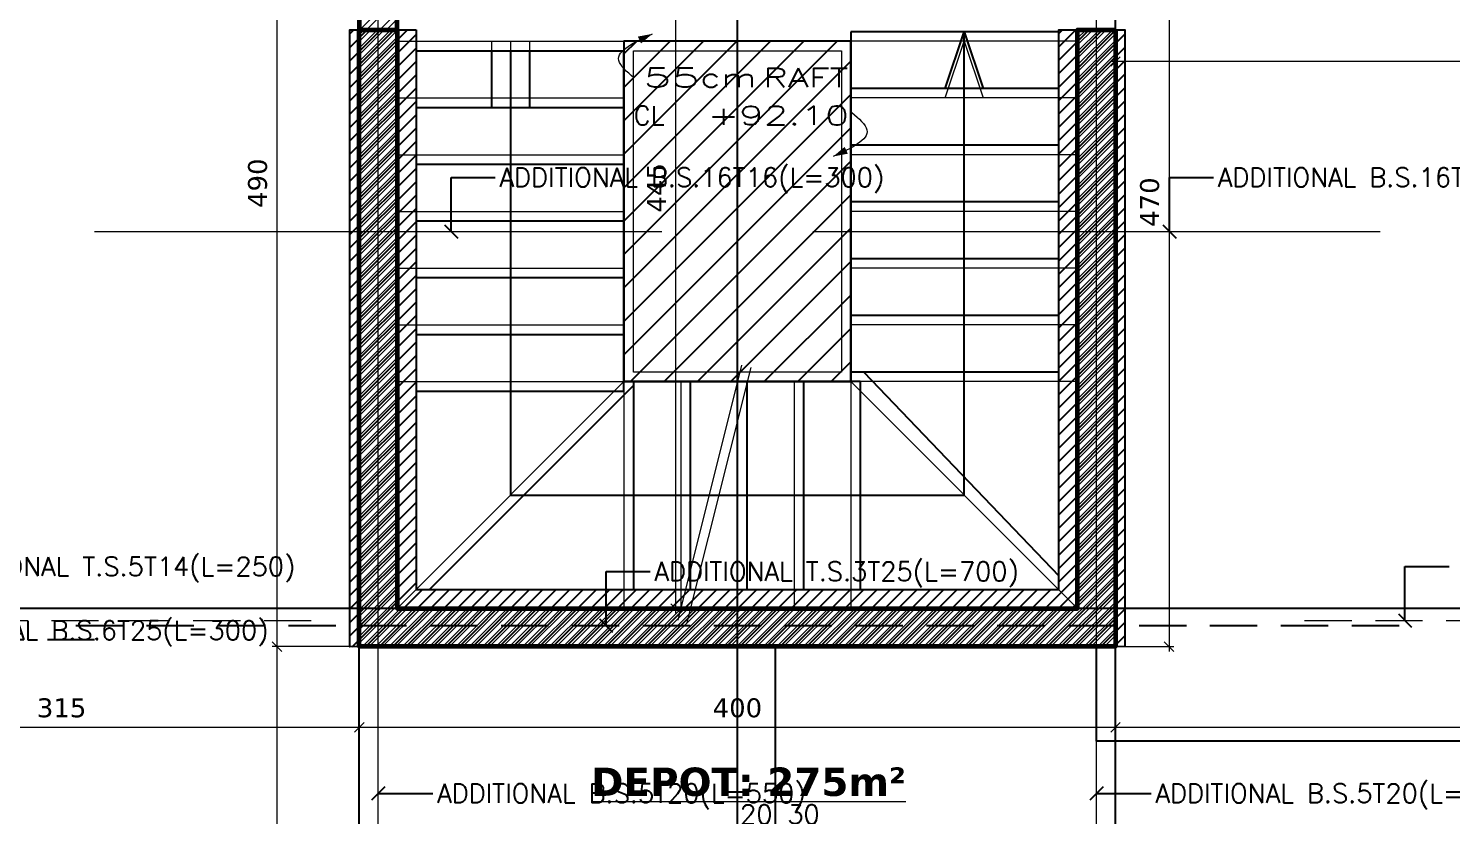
# Model space of a CAD drawing. Header units: inches. Extents: x -48 to 777, y -156 to 510.
# Drawn here: x 594.43 to 601.95, y 142.76 to 146.93 of the extents above; entities that cross this region are included whole.
import ezdxf
from ezdxf.enums import TextEntityAlignment as Align

# ---------------------------------------------------------------- set-up
doc = ezdxf.new("R2010")
doc.units = ezdxf.units.IN
doc.header["$MEASUREMENT"] = 0
doc.set_wipeout_variables(frame=1)
doc.linetypes.add('ACAD_ISO10W100', pattern=[18, 12, -3, 0, -3])
doc.linetypes.add('HIDDEN', pattern=[0.375, 0.25, -0.125])
doc.layers.get('Defpoints').update_dxf_attribs({"lineweight": 5})
for name, color, linetype, lineweight in [('A-AXIS ST', 251, 'ACAD_ISO10W100', 5), ('A-DIM', 9, 'Continuous', 5), ('A-LEVELS', 139, 'Continuous', 20), ('A-LIMIT LOT', 235, 'ACAD_ISO10W100', 20), ('A-PILLARS', 1, 'Continuous', 60), ('A-SIGNS1', 20, 'Continuous', 15), ('A-STAIRS', 135, 'Continuous', 20), ('A-TEXT', 50, 'Continuous', 15), ('A-WALLS', 7, 'Continuous', 60), ('D-METAL', 156, 'Continuous', 20), ('H-PILLARS', 61, 'Continuous', 5), ('H-WALLS', 51, 'Continuous', 5), ('str-raft-bottom', 1, 'Continuous', 5), ('str-raft-top', 1, 'Continuous', 5), ('str-shaft', 1, 'Continuous', 5)]:
    doc.layers.add(name, color=color, linetype=linetype, lineweight=lineweight)
doc.layers.add('HH-DARK GREY', color=7, linetype='Continuous', lineweight=5, true_color=0x404040)
for name, color, linetype in [('Str-Axes', 8, 'Continuous'), ('str-ground', 5, 'Continuous'), ('str-raft', 5, 'Continuous'), ('str-slab-top', 1, 'Continuous'), ('str-stairs', 2, 'Continuous'), ('str-sunken-slabs', 5, 'Continuous'), ('str-walls', 5, 'Continuous')]:
    doc.layers.add(name, color=color, linetype=linetype)
doc.styles.add('ROMAN', font='ROMANS.SHX')
doc.styles.add('ROMAND', font='verdana.ttf')
doc.styles.add('ROMANS', font='romans__.ttf', dxfattribs={"height": 0.14})
doc.dimstyles.new('M-1.50', dxfattribs={"dimtxt": 0.1, "dimasz": 0.05, "dimexe": 0.025, "dimexo": 0.025, "dimgap": 0.05, "dimtad": 1, "dimlfac": 100, "dimrnd": 0.5, "dimzin": 9, "dimdsep": 46, "dimtxsty": 'ROMAND', "dimblk": 'OBLIQUE', "dimcen": 1, "dimdle": 0.025, "dimclrd": 256, "dimclre": 256, "dimclrt": 2, "dimadec": 0, "dimazin": 0, "dimtfac": 0.666667, "dimtmove": 2, "dimatfit": 3, "dimfxl": 0.04, "dimtolj": 1, "dimtzin": 5, "dimlwd": -1, "dimlwe": -1, "dimarcsym": 0})
doc.dimstyles.new('structure', dxfattribs={"dimtxt": 0.1, "dimasz": 0.07, "dimexe": 0.18, "dimexo": 1, "dimgap": 0.05, "dimtad": 1, "dimdec": 1, "dimlfac": 100, "dimrnd": 0.5, "dimdsep": 46, "dimtxsty": 'ROMAN', "dimblk1": 'OBLIQUE', "dimblk2": 'OBLIQUE', "dimsah": 1, "dimcen": 0.009, "dimse1": 1, "dimse2": 1, "dimclrd": 4, "dimclre": 9, "dimclrt": 1, "dimadec": 0, "dimazin": 0, "dimtfac": 0.066667, "dimtdec": 1, "dimtix": 1, "dimtmove": 2, "dimatfit": 3, "dimldrblk": 'OBLIQUE', "dimfxl": 0.18, "dimtolj": 1, "dimarcsym": 0})
pattern_1 = [(45, (4e-09, -99), (-0.035355339, 0.035355339), [])]

# ---------------------------------------------------------------- blocks, each defined once
blk = doc.blocks.new('LOT 688  TOPOGRAPHIC PLAN')
at = {"layer": 'A-LEVELS', "linetype": 'Continuous'}
blk.add_lwpolyline([(-315984.62729, -27914.34684), (-315984.12665, -27914.07836), (-315983.55729, -27913.90415), (-315982.31565, -27913.69397), (-315981.69501, -27913.58572), (-315981.10632, -27913.43141), (-315980.53616, -27913.25862), (-315979.95068, -27913.12539), (-315979.35793, -27913.00458), (-315978.78258, -27912.83532), (-315978.24928, -27912.55684), (-315977.76717, -27912.15327), (-315977.30894, -27911.71444)], dxfattribs=at)
at = {"linetype": 'Continuous'}
blk.add_wipeout([(-315996.80172, -27893.57917), (-315969.32038, -27896.23659), (-315969.32038, -27930.53073), (-315964.08799, -27936.87852), (-315964.6636, -27941.43051), (-315970.22923, -27937.16678), (-315985.1164, -27950.2257)], dxfattribs=at).dxf.layer = 'A-LIMIT LOT'
blk = doc.blocks.new('_Oblique')
at = {"color": 0, "linetype": 'ByBlock', "lineweight": -2}
blk.add_line((-0.5, -0.5), (0.5, 0.5), dxfattribs=at)
blk = doc.blocks.new('*D1134')
at = {"layer": 'A-DIM', "transparency": 16777216}
for p, q in [((600.4601, 148.3835), (600.4601, 143.6319)), ((600.9917, 148.3585), (600.4351, 148.3585)), ((600.2018, 143.6569), (600.4851, 143.6569))]:
    blk.add_line(p, q, dxfattribs=at)
at = {"layer": 'Defpoints', "color": 0, "transparency": 16777216}
for p in [(601.0167, 148.3585), (600.1768, 143.6569), (600.4601, 143.6569)]:
    blk.add_point(p, dxfattribs=at)
at = {"layer": 'A-DIM', "transparency": 16777216, "xscale": 0.05, "yscale": 0.05, "zscale": 0.05}
for p, rotation in [((600.4601, 148.3585), 90), ((600.4601, 143.6569), 270)]:
    blk.add_blockref('_Oblique', p, dxfattribs=dict(at, rotation=rotation))
at = {"layer": 'A-DIM', "color": 2, "transparency": 16777216, "insert": (600.358, 146.0077), "char_height": 0.1, "attachment_point": 5, "rotation": 90, "style": 'ROMAND'}
blk.add_mtext('\\A1;470', dxfattribs=at)
blk = doc.blocks.new('*D1135')
at = {"layer": 'A-DIM', "transparency": 16777216}
for p, q in [((597.2018, 148.3084), (597.8754, 148.3084)), ((597.8504, 143.8334), (597.8504, 148.3334)), ((597.6018, 143.8584), (597.8754, 143.8584))]:
    blk.add_line(p, q, dxfattribs=at)
at = {"layer": 'Defpoints', "color": 0, "transparency": 16777216}
for p in [(597.1768, 148.3084), (597.8504, 148.3084), (597.5768, 143.8584)]:
    blk.add_point(p, dxfattribs=at)
at = {"layer": 'A-DIM', "transparency": 16777216, "xscale": 0.05, "yscale": 0.05, "zscale": 0.05}
for p, rotation in [((597.8504, 148.3084), 90), ((597.8504, 143.8584), 270)]:
    blk.add_blockref('_Oblique', p, dxfattribs=dict(at, rotation=rotation))
at = {"layer": 'A-DIM', "color": 2, "transparency": 16777216, "insert": (597.7494, 146.0834), "char_height": 0.1, "attachment_point": 5, "rotation": 90, "style": 'ROMAND'}
blk.add_mtext('\\A1;445', dxfattribs=at)
blk = doc.blocks.new('*D1137')
at = {"layer": 'A-DIM', "transparency": 16777216}
for p, q in [((596.1518, 148.5584), (595.7162, 148.5584)), ((595.7412, 148.5834), (595.7412, 143.6319)), ((596.1518, 143.6569), (595.7162, 143.6569))]:
    blk.add_line(p, q, dxfattribs=at)
at = {"layer": 'Defpoints', "color": 0, "transparency": 16777216}
for p in [(596.1768, 148.5584), (595.7412, 143.6569), (596.1768, 143.6569)]:
    blk.add_point(p, dxfattribs=at)
at = {"layer": 'A-DIM', "transparency": 16777216, "xscale": 0.05, "yscale": 0.05, "zscale": 0.05}
for p, rotation in [((595.7412, 148.5584), 90), ((595.7412, 143.6569), 270)]:
    blk.add_blockref('_Oblique', p, dxfattribs=dict(at, rotation=rotation))
at = {"layer": 'A-DIM', "color": 2, "transparency": 16777216, "insert": (595.6392, 146.1077), "char_height": 0.1, "attachment_point": 5, "rotation": 90, "style": 'ROMAND'}
blk.add_mtext('\\A1;490', dxfattribs=at)
blk = doc.blocks.new('*D1138')
at = {"layer": 'A-DIM', "transparency": 16777216}
for p, q in [((596.1518, 143.6569), (595.7162, 143.6569)), ((595.7412, 143.6819), (595.7412, 129.8319)), ((595.9129, 129.8569), (595.7162, 129.8569))]:
    blk.add_line(p, q, dxfattribs=at)
at = {"layer": 'Defpoints', "color": 0, "transparency": 16777216}
for p in [(596.1768, 143.6569), (595.7412, 129.8569), (595.9379, 129.8569)]:
    blk.add_point(p, dxfattribs=at)
at = {"layer": 'A-DIM', "transparency": 16777216, "xscale": 0.05, "yscale": 0.05, "zscale": 0.05}
for p, rotation in [((595.7412, 143.6569), 90), ((595.7412, 129.8569), 270)]:
    blk.add_blockref('_Oblique', p, dxfattribs=dict(at, rotation=rotation))
at = {"layer": 'A-DIM', "color": 2, "transparency": 16777216, "insert": (595.6389, 136.7569), "char_height": 0.1, "attachment_point": 5, "rotation": 90, "style": 'ROMAND'}
blk.add_mtext('\\A1;1380', dxfattribs=at)
blk = doc.blocks.new('*D1150')
at = {"layer": 'A-DIM', "transparency": 16777216}
for p, q in [((605.1768, 147.3334), (605.1768, 146.7267)), ((600.1768, 146.8934), (600.1768, 146.7267)), ((605.2018, 146.7517), (600.1518, 146.7517))]:
    blk.add_line(p, q, dxfattribs=at)
at = {"layer": 'Defpoints', "color": 0, "transparency": 16777216}
for p in [(605.1768, 147.3584), (600.1768, 146.9184), (600.1768, 146.7517)]:
    blk.add_point(p, dxfattribs=at)
at = {"layer": 'A-DIM', "transparency": 16777216, "xscale": 0.05, "yscale": 0.05, "zscale": 0.05, "rotation": 180}
blk.add_blockref('_Oblique', (600.1768, 146.7517), dxfattribs=at)
at = {"layer": 'A-DIM', "transparency": 16777216, "xscale": 0.05, "yscale": 0.05, "zscale": 0.05}
blk.add_blockref('_Oblique', (605.1768, 146.7517), dxfattribs=at)
at = {"layer": 'A-DIM', "color": 2, "transparency": 16777216, "insert": (602.6768, 146.8537), "char_height": 0.1, "attachment_point": 5, "style": 'ROMAND'}
blk.add_mtext('\\A1;500', dxfattribs=at)
blk = doc.blocks.new('*D1145')
at = {"layer": 'A-DIM', "transparency": 16777216}
for p, q in [((596.1768, 143.6319), (596.1768, 143.2055)), ((593.0268, 143.5407), (593.0268, 143.2055)), ((593.0018, 143.2305), (596.2018, 143.2305))]:
    blk.add_line(p, q, dxfattribs=at)
at = {"layer": 'Defpoints', "color": 0, "transparency": 16777216}
for p in [(596.1768, 143.6569), (593.0268, 143.5657), (596.1768, 143.2305)]:
    blk.add_point(p, dxfattribs=at)
at = {"layer": 'A-DIM', "transparency": 16777216, "xscale": 0.05, "yscale": 0.05, "zscale": 0.05, "rotation": 180}
blk.add_blockref('_Oblique', (593.0268, 143.2305), dxfattribs=at)
at = {"layer": 'A-DIM', "transparency": 16777216, "xscale": 0.05, "yscale": 0.05, "zscale": 0.05}
blk.add_blockref('_Oblique', (596.1768, 143.2305), dxfattribs=at)
at = {"layer": 'A-DIM', "color": 2, "transparency": 16777216, "insert": (594.6018, 143.3326), "char_height": 0.1, "attachment_point": 5, "style": 'ROMAND'}
blk.add_mtext('\\A1;315', dxfattribs=at)
blk = doc.blocks.new('*D1146')
at = {"layer": 'A-DIM', "transparency": 16777216}
for p, q in [((596.1768, 143.6319), (596.1768, 143.2055)), ((600.1768, 143.6319), (600.1768, 143.2055)), ((596.1518, 143.2305), (600.2018, 143.2305))]:
    blk.add_line(p, q, dxfattribs=at)
at = {"layer": 'Defpoints', "color": 0, "transparency": 16777216}
for p in [(596.1768, 143.6569), (600.1768, 143.6569), (600.1768, 143.2305)]:
    blk.add_point(p, dxfattribs=at)
at = {"layer": 'A-DIM', "transparency": 16777216, "xscale": 0.05, "yscale": 0.05, "zscale": 0.05, "rotation": 180}
blk.add_blockref('_Oblique', (596.1768, 143.2305), dxfattribs=at)
at = {"layer": 'A-DIM', "transparency": 16777216, "xscale": 0.05, "yscale": 0.05, "zscale": 0.05}
blk.add_blockref('_Oblique', (600.1768, 143.2305), dxfattribs=at)
at = {"layer": 'A-DIM', "color": 2, "transparency": 16777216, "insert": (598.1768, 143.3326), "char_height": 0.1, "attachment_point": 5, "style": 'ROMAND'}
blk.add_mtext('\\A1;400', dxfattribs=at)
blk = doc.blocks.new('*D1147')
at = {"layer": 'A-DIM', "transparency": 16777216}
for p, q in [((600.1768, 143.6319), (600.1768, 143.2055)), ((605.3268, 143.2819), (605.3268, 143.2055)), ((600.1518, 143.2305), (605.3518, 143.2305))]:
    blk.add_line(p, q, dxfattribs=at)
at = {"layer": 'Defpoints', "color": 0, "transparency": 16777216}
for p in [(600.1768, 143.6569), (605.3268, 143.3069), (605.3268, 143.2305)]:
    blk.add_point(p, dxfattribs=at)
at = {"layer": 'A-DIM', "transparency": 16777216, "xscale": 0.05, "yscale": 0.05, "zscale": 0.05, "rotation": 180}
blk.add_blockref('_Oblique', (600.1768, 143.2305), dxfattribs=at)
at = {"layer": 'A-DIM', "transparency": 16777216, "xscale": 0.05, "yscale": 0.05, "zscale": 0.05}
blk.add_blockref('_Oblique', (605.3268, 143.2305), dxfattribs=at)
at = {"layer": 'A-DIM', "color": 2, "transparency": 16777216, "insert": (602.7518, 143.3317), "char_height": 0.1, "attachment_point": 5, "style": 'ROMAND'}
blk.add_mtext('\\A1;515', dxfattribs=at)
blk = doc.blocks.new('AXIS')
at = {"layer": 'A-AXIS ST', "ltscale": 0.1}
for p, q in [((640.66853, 296.91777), (640.66853, 336.01919)), ((642.66853, 296.91777), (642.66853, 336.01919)), ((644.66853, 296.91777), (644.66853, 336.01919)), ((657.61853, 319.06933), (627.81853, 319.06933))]:
    blk.add_line(p, q, dxfattribs=at)
blk = doc.blocks.new('DALLE-P')
at = {"color": 5}
for points in [[(-4.659, 3.291, 0, 0.4, 0), (-5.346, 2.966, 0.4, 0.4, 0)], [(4.908, -3.191, 0, 0.4, 0), (5.596, -2.866, 0.4, 0.4, 0)]]:
    blk.add_lwpolyline(points, format="xyseb", dxfattribs=at)
for points in [[(-5.647, 0.973), (-6.437, 1.884), (-4.659, 3.291)], [(5.896, -0.873), (6.687, -1.785), (4.908, -3.191)]]:
    blk.add_spline(points, degree=3, dxfattribs=at)
at = {"color": 1, "style": 'ROMANS', "width": 1.302339}
blk.add_text('cm', height=1, dxfattribs=at).set_placement((-2.147, 0.473), (0.853, 0.473), align=Align.FIT)
at = {"color": 1, "style": 'ROMANS'}
blk.add_text('CL', height=1, dxfattribs=at).set_placement((-5.647, -1.527))
for tag, width, p, p2 in [('SLABTHICKNESS', 1.557299, (-5.147, 0.473), (-2.147, 0.473)), ('SLABTYPE', 1.86013, (1.204, 0.473), (5.704, 0.473)), ('CONCRETELEVEL', 1.620528, (-1.746, -1.527), (5.754, -1.527))]:
    blk.add_attdef(tag, text='', height=1, dxfattribs=dict(at, width=width)).set_placement(p, p2, align=Align.FIT)
blk = doc.blocks.new('*D1941')
at = {"layer": 'Defpoints', "color": 0, "transparency": 16777216}
for p in [(598.6768, 142.6703), (598.3768, 142.5569), (598.6768, 142.5569)]:
    blk.add_point(p, dxfattribs=at)
at = {"layer": 'str-shaft', "color": 4, "lineweight": -2, "transparency": 16777216}
blk.add_line((598.3768, 142.6703), (598.6768, 142.6703), dxfattribs=at)
at = {"layer": 'str-shaft', "color": 4, "lineweight": -2, "transparency": 16777216, "xscale": 0.07, "yscale": 0.07, "zscale": 0.07, "rotation": 180}
blk.add_blockref('_Oblique', (598.3768, 142.6703), dxfattribs=at)
at = {"layer": 'str-shaft', "color": 4, "lineweight": -2, "transparency": 16777216, "xscale": 0.07, "yscale": 0.07, "zscale": 0.07}
blk.add_blockref('_Oblique', (598.6768, 142.6703), dxfattribs=at)
at = {"layer": 'str-shaft', "color": 1, "transparency": 16777216, "insert": (598.5268, 142.7703), "char_height": 0.1, "attachment_point": 5, "style": 'ROMAN'}
blk.add_mtext('\\A1;30', dxfattribs=at)
blk = doc.blocks.new('*D1955')
at = {"layer": 'Defpoints', "color": 0, "transparency": 16777216}
for p in [(598.1768, 142.6703), (598.1768, 142.6703), (598.3768, 142.6703)]:
    blk.add_point(p, dxfattribs=at)
at = {"layer": 'str-shaft', "color": 4, "lineweight": -2, "transparency": 16777216}
for p, q in [((598.1768, 142.6703), (598.1068, 142.6703)), ((598.3768, 142.6703), (598.1768, 142.6703)), ((598.3768, 142.6703), (598.4468, 142.6703))]:
    blk.add_line(p, q, dxfattribs=at)
at = {"layer": 'str-shaft', "color": 4, "lineweight": -2, "transparency": 16777216, "xscale": 0.07, "yscale": 0.07, "zscale": 0.07}
blk.add_blockref('_Oblique', (598.1768, 142.6703), dxfattribs=at)
at = {"layer": 'str-shaft', "color": 4, "lineweight": -2, "transparency": 16777216, "xscale": 0.07, "yscale": 0.07, "zscale": 0.07, "rotation": 180}
blk.add_blockref('_Oblique', (598.3768, 142.6703), dxfattribs=at)
at = {"layer": 'str-shaft', "color": 1, "transparency": 16777216, "insert": (598.2768, 142.7703), "char_height": 0.1, "attachment_point": 5, "style": 'ROMAN'}
blk.add_mtext('\\A1;20', dxfattribs=at)

msp = doc.modelspace()

# ---------------------------------------------------------------- block references
at = {"layer": 'A-TEXT'}
msp.add_blockref('LOT 688  TOPOGRAPHIC PLAN', (316579.44716, 28057.10823), dxfattribs=at)

# ---------------------------------------------------------------- next in the draw order: hatches: boundary and pattern name
at = {"layer": 'H-PILLARS'}
h = msp.add_hatch(dxfattribs=at)
h.set_pattern_fill('ANSI31', color=256, scale=0.2, angle=90)
h.set_pattern_definition([(135, (-143.491753, -175.210882), (-0.0176776695, -0.0176776695), [])])
edge = h.paths.add_edge_path()
edge.add_line((600.92678, 129.60688), (600.92678, 129.15688))
edge.add_arc((604.37678, 129.15688), 3.45, 180, 270)
edge.add_line((604.37678, 125.70688), (610.77962, 125.70688))
edge.add_line((610.77962, 125.70688), (610.07678, 126.55955))
edge.add_line((610.07678, 126.55955), (610.07678, 160.87647))
edge.add_line((610.07678, 160.87647), (609.87678, 160.89581))
edge.add_line((609.87678, 160.89581), (609.87678, 126.48774))
edge.add_line((609.87678, 126.48774), (610.35557, 125.90688))
edge.add_line((610.35557, 125.90688), (604.37678, 125.90688))
edge.add_arc((604.37678, 129.15688), 3.25, 180, 270, ccw=False)
edge.add_line((601.12678, 129.15688), (601.12678, 129.60688))
edge.add_line((601.12678, 129.60688), (600.92678, 129.60688))
h = msp.add_hatch(dxfattribs=at)
h.set_pattern_fill('ANSI31', color=256, scale=0.2)
h.set_pattern_definition([(45, (54.508247, -175.21929), (-0.0176776695, 0.0176776695), [])])
h.paths.add_polyline_path([(600.17678, 146.91845), (600.17678, 143.65688), (596.17678, 143.65688), (596.17678, 146.91845), (596.37678, 146.91845), (596.37678, 143.85845), (599.97678, 143.85845), (599.97678, 146.91845)])
at = {"layer": 'H-WALLS'}
h = msp.add_hatch(dxfattribs=at)
h.set_pattern_fill('ANSI32', color=256, scale=0.2)
h.set_pattern_definition([(45, (-242.49175, -175.21088), (-0.0530330086, 0.0530330086), []), (45, (-242.4564, -175.21088), (-0.0530330086, 0.0530330086), [])])
h.paths.add_polyline_path([(596.37678, 148.30845), (596.17678, 148.30845), (596.17678, 146.91845), (596.37678, 146.91845)])
at = {"layer": 'HH-DARK GREY'}
h = msp.add_hatch(dxfattribs=at)
h.set_pattern_fill('EARTH', color=256, scale=2)
h.set_pattern_definition([(0, (-242.49175, -174.7109), (0.5, 0.5), [0.5, -0.5]), (0, (-242.49175, -174.5234), (0.5, 0.5), [0.5, -0.5]), (0, (-242.49175, -174.3359), (0.5, 0.5), [0.5, -0.5]), (90, (-242.42925, -174.2734), (-0.5, 0.5), [0.5, -0.5]), (90, (-242.24175, -174.2734), (-0.5, 0.5), [0.5, -0.5]), (90, (-242.05425, -174.2734), (-0.5, 0.5), [0.5, -0.5])])
edge = h.paths.add_edge_path()
edge.add_line((589.47678, 155.05845), (589.47678, 148.30845))
edge.add_line((589.47678, 148.30845), (589.97678, 148.30845))
edge.add_line((589.97678, 148.30845), (589.97678, 143.05688))
edge.add_line((589.97678, 143.05688), (592.77678, 143.05688))
edge.add_line((592.77678, 143.05688), (592.77678, 129.60688))
edge.add_line((592.77678, 129.60688), (597.22678, 129.60688))
edge.add_line((597.22678, 129.60688), (597.22678, 125.90688))
edge.add_line((597.22678, 125.90688), (590.66159, 125.90688))
edge.add_line((590.66159, 125.90688), (582.9059, 163.50387))
edge.add_line((582.9059, 163.50387), (609.87678, 160.89581))
edge.add_line((609.87678, 160.89581), (609.87678, 126.48774))
edge.add_line((609.87678, 126.48774), (610.35557, 125.90688))
edge.add_line((610.35557, 125.90688), (604.37678, 125.90688))
edge.add_arc((604.37678, 129.15688), 3.25, 180, 270, ccw=False)
edge.add_line((601.12678, 129.15688), (601.12678, 129.60688))
edge.add_line((601.12678, 129.60688), (605.57678, 129.60688))
edge.add_line((605.57678, 129.60688), (605.57678, 143.05688))
edge.add_line((605.57678, 143.05688), (607.12678, 143.05688))
edge.add_line((607.12678, 143.05688), (607.12678, 147.60861))
edge.add_line((607.12678, 147.60861), (605.42678, 147.60861))
edge.add_line((605.42678, 147.60861), (605.4268, 154.90849))
edge.add_line((605.4268, 154.90849), (603.57164, 154.90845))
edge.add_line((603.57164, 154.90845), (603.57158, 155.05832))
edge.add_line((603.57158, 155.05832), (589.47678, 155.05853))
edge.add_line((589.47678, 155.05853), (589.47678, 154.98002))
edge.add_line((589.47678, 154.98002), (589.47678, 155.05845))
at = {"layer": 'str-ground'}
h = msp.add_hatch(dxfattribs=at)
h.set_pattern_fill('ANSI31', color=256)
h.set_pattern_definition([(45, (4e-09, -99), (-0.088388348, 0.088388348), [])])
h.paths.add_polyline_path([(598.77678, 146.85845), (597.57678, 146.85845), (597.57678, 145.05845), (598.77678, 145.05845)])
at = {"layer": 'str-walls'}
h = msp.add_hatch(dxfattribs=at)
h.set_pattern_fill('ANSI31', color=8, scale=0.4)
h.set_pattern_definition(pattern_1)
edge = h.paths.add_edge_path()
edge.add_line((600.92678, 129.60688), (600.92678, 129.15688))
edge.add_arc((604.37678, 129.15688), 3.45, 180, 270)
edge.add_line((604.37678, 125.70688), (610.77962, 125.70688))
edge.add_line((610.77962, 125.70688), (610.07678, 126.55955))
edge.add_line((610.07678, 126.55955), (610.07678, 160.87647))
edge.add_line((610.07678, 160.87647), (609.87678, 160.89581))
edge.add_line((609.87678, 160.89581), (609.87678, 126.48774))
edge.add_line((609.87678, 126.48774), (610.35557, 125.90688))
edge.add_line((610.35557, 125.90688), (604.37678, 125.90688))
edge.add_arc((604.37678, 129.15688), 3.25, 180, 270, ccw=False)
edge.add_line((601.12678, 129.15688), (601.12678, 129.60688))
edge.add_line((601.12678, 129.60688), (600.92678, 129.60688))
h = msp.add_hatch(dxfattribs=at)
h.set_pattern_fill('ANSI31', color=8, scale=0.4)
h.set_pattern_definition(pattern_1)
h.paths.add_polyline_path([(596.47678, 146.91845), (596.47678, 143.95845), (599.87678, 143.95845), (599.87678, 146.91845), (600.22678, 146.91845), (600.22678, 143.65688), (596.12679, 143.65686), (596.12677, 146.91845)])

# ---------------------------------------------------------------- next in the draw order: linework, layer by layer
at = {"layer": 'A-PILLARS'}
msp.add_lwpolyline([(600.17678, 146.91845), (600.17678, 143.65688), (596.17678, 143.65688), (596.17678, 146.91845), (596.37678, 146.91845), (596.37678, 143.85845), (599.97678, 143.85845), (599.97678, 146.91845)], close=True, dxfattribs=at)
at = {"layer": 'A-SIGNS1'}
for p, q in [((598.1986, 145.14572), (597.86136, 143.79676)), ((598.2471, 145.13359), (597.90986, 143.78464))]:
    msp.add_line(p, q, dxfattribs=at)
for points in [[(596.87678, 146.85845), (596.87678, 146.55845)], [(596.97678, 146.85845), (596.97678, 144.45845), (599.37678, 144.45845), (599.37678, 146.85845)], [(597.07678, 146.85845), (597.07678, 146.55845)], [(599.27678, 146.55845), (599.37678, 146.85845), (599.47678, 146.55845)]]:
    msp.add_lwpolyline(points, dxfattribs=at)
at = {"layer": 'A-STAIRS'}
for p, q in [((597.57678, 145.05845), (596.37678, 143.85845)), ((597.57678, 145.05845), (597.57678, 143.85845)), ((597.87678, 145.05845), (597.87678, 143.85845)), ((598.17678, 145.05845), (598.17678, 143.85845)), ((598.47678, 145.05845), (598.47678, 143.85845)), ((598.77678, 145.05845), (598.77678, 143.85845)), ((598.77678, 145.05845), (599.97678, 143.85845))]:
    msp.add_line(p, q, dxfattribs=at)
for points in [[(596.37678, 146.85845), (597.57678, 146.85845)], [(599.97678, 146.85845), (598.77678, 146.85845)], [(597.57678, 145.05845), (597.57678, 146.74595)], [(596.37678, 146.55845), (597.57678, 146.55845)], [(599.97678, 146.55845), (598.77678, 146.55845)], [(596.37678, 146.25845), (597.57678, 146.25845)], [(599.97678, 146.25845), (598.77678, 146.25845)], [(596.37678, 145.95845), (597.57678, 145.95845)], [(599.97678, 145.95845), (598.77678, 145.95845)], [(596.37678, 145.65845), (597.57678, 145.65845)], [(599.97678, 145.65845), (598.77678, 145.65845)], [(596.37678, 145.35845), (597.57678, 145.35845)], [(599.97678, 145.35845), (598.77678, 145.35845)], [(596.37678, 145.05845), (597.57678, 145.05845)], [(599.97678, 145.05845), (598.77678, 145.05845)]]:
    msp.add_lwpolyline(points, dxfattribs=at)
at = {"layer": 'A-WALLS'}
msp.add_lwpolyline([(596.37678, 148.30845), (596.17678, 148.30845), (596.17678, 146.91845), (596.37678, 146.91845)], close=True, dxfattribs=at)
at = {"layer": 'D-METAL'}
for points in [[(597.57678, 146.85845), (598.77678, 146.85845), (598.77678, 145.05845), (597.57678, 145.05845)], [(597.62678, 146.80845), (598.72678, 146.80845), (598.72678, 145.10845), (597.62678, 145.10845)]]:
    msp.add_lwpolyline(points, close=True, dxfattribs=at)
at = {"layer": 'Str-Axes', "ltscale": 0.1}
for p, q in [((596.17678, 122.25688), (596.17678, 161.35831)), ((598.17678, 122.25688), (598.17678, 161.35831)), ((600.17678, 122.25688), (600.17678, 161.35831)), ((611.62657, 143.85845), (583.32678, 143.85845))]:
    msp.add_line(p, q, dxfattribs=at)
at = {"layer": 'str-ground'}
msp.add_lwpolyline([(598.77678, 146.85845), (597.57678, 146.85845), (597.57678, 145.05845), (598.77678, 145.05845)], close=True, dxfattribs=at)
at = {"layer": 'str-raft'}
msp.add_lwpolyline([(598.77678, 146.85845), (597.57678, 146.85845), (597.57678, 145.05845), (598.77678, 145.05845)], close=True, dxfattribs=at)
at = {"layer": 'str-raft-bottom'}
for p, q in [((596.27678, 142.53767), (596.27678, 148.03767)), ((600.07678, 142.53767), (600.07678, 148.03767)), ((594.77678, 145.85291), (597.77678, 145.85291)), ((598.57678, 145.85291), (601.57678, 145.85291))]:
    msp.add_line(p, q, dxfattribs=at)
at = {"layer": 'str-raft-top', "linetype": 'HIDDEN'}
for p, q in [((593.42266, 143.79521), (595.92266, 143.79521)), ((601.17678, 143.79521), (604.17678, 143.79521))]:
    msp.add_line(p, q, dxfattribs=at)
at = {"layer": 'str-slab-top', "linetype": 'HIDDEN'}
msp.add_line((594.67678, 143.76882), (601.67678, 143.76882), dxfattribs=at)
msp.add_lwpolyline([(590.02678, 143.84429), (590.02678, 143.69429), (594.87678, 143.69429)], dxfattribs=at)
at = {"layer": 'str-stairs'}
for p, q in [((598.77678, 146.90845), (598.77678, 145.05845)), ((597.57678, 145.00845), (597.57678, 146.80845)), ((598.84597, 145.10845), (599.87678, 144.03078)), ((596.54749, 143.95845), (597.62678, 145.03774)), ((598.82678, 145.05845), (597.57678, 145.05845)), ((597.62678, 145.05845), (597.62678, 143.95845)), ((597.92678, 145.05845), (597.92678, 143.95845)), ((598.22678, 145.05845), (598.22678, 143.95845)), ((598.52678, 145.05845), (598.52678, 143.95845)), ((598.82678, 145.05845), (598.82678, 143.95845))]:
    msp.add_line(p, q, dxfattribs=at)
at = {"layer": 'str-stairs', "color": 8}
for points in [[(596.97678, 146.80845), (596.97678, 144.45845), (599.37678, 144.45845), (599.37678, 146.90845)], [(599.27678, 146.60845), (599.37678, 146.90845), (599.47678, 146.60845)], [(596.87678, 146.80845), (596.87678, 146.50845)], [(597.07678, 146.80845), (597.07678, 146.50845)]]:
    msp.add_lwpolyline(points, dxfattribs=at)
at = {"layer": 'str-stairs'}
for points in [[(599.87678, 146.90845), (598.77678, 146.90845)], [(596.47678, 146.80845), (597.57678, 146.80845)], [(599.87678, 146.60845), (598.77678, 146.60845)], [(596.47678, 146.50845), (597.57678, 146.50845)], [(599.87678, 146.30845), (598.77678, 146.30845)], [(596.47678, 146.20845), (597.57678, 146.20845)], [(599.87678, 146.00845), (598.77678, 146.00845)], [(596.47678, 145.90845), (597.57678, 145.90845)], [(599.87678, 145.70845), (598.77678, 145.70845)], [(596.47678, 145.60845), (597.57678, 145.60845)], [(599.87678, 145.40845), (598.77678, 145.40845)], [(596.47678, 145.30845), (597.57678, 145.30845)], [(599.87678, 145.10845), (598.77678, 145.10845)], [(596.47678, 145.00845), (597.57678, 145.00845)]]:
    msp.add_lwpolyline(points, dxfattribs=at)
at = {"layer": 'str-sunken-slabs'}
for points in [[(600.07678, 143.15688), (600.07678, 143.65688), (598.37678, 143.65688), (598.37678, 142.55688)], [(602.37678, 142.45688), (602.37678, 143.15688), (600.07678, 143.15688)]]:
    msp.add_lwpolyline(points, dxfattribs=at)
at = {"layer": 'str-walls'}
msp.add_lwpolyline([(596.47678, 146.91845), (596.47678, 143.95845), (599.87678, 143.95845), (599.87678, 146.91845), (600.22678, 146.91845), (600.22678, 143.65688), (596.12679, 143.65686), (596.12677, 146.91845)], close=True, dxfattribs=at)

# ---------------------------------------------------------------- next in the draw order: block references
at = {"layer": 'A-DIM'}
msp.add_blockref('AXIS', (-44.49175, -175.21088), dxfattribs=at)
at = {"layer": 'str-raft-bottom'}
ref = msp.add_blockref('DALLE-P', (598.19322, 146.56831), dxfattribs=dict(at, xscale=0.09999999999990905, yscale=0.09999999999990905, zscale=0.09999999999990905))
ref.add_attrib('CONCRETELEVEL', '+92.10', dxfattribs={"layer": '0', "color": 1, "height": 0.1, "style": 'ROMANS', "width": 1.341363}).set_placement((598.01862, 146.41557), (598.76862, 146.41557), align=Align.FIT)
ref.add_attrib('SLABTHICKNESS', '55', dxfattribs={"layer": '0', "color": 1, "height": 0.1, "style": 'ROMANS', "width": 1.557299}).set_placement((597.67854, 146.61557), (597.97854, 146.61557), align=Align.FIT)
ref.add_attrib('SLABTYPE', 'RAFT', dxfattribs={"layer": '0', "color": 1, "height": 0.1, "style": 'ROMANS', "width": 1.276846}).set_placement((598.31362, 146.61557), (598.76362, 146.61557), align=Align.FIT)

# ---------------------------------------------------------------- next in the draw order: texts
at = {"layer": 'A-TEXT', "insert": (599.06864, 142.8646), "char_height": 0.15, "width": 2.1483779, "attachment_point": 9, "style": 'ROMAND'}
msp.add_mtext('{\\fVerdana|b1|i0|c0|p34;\\LDEPOT: 275m²}', dxfattribs=at)
at = {"layer": 'str-raft-bottom', "style": 'ROMAN'}
for s, p in [('ADDITIONAL B.S.16T16(L=300)', (596.91804, 146.08871)), ('ADDITIONAL B.S.16T16(L=300)', (600.71804, 146.08871)), ('ADDITIONAL B.S.6T25(L=300)', (593.74631, 143.69268)), ('ADDITIONAL B.S.5T20(L=550)', (596.58801, 142.83163)), ('ADDITIONAL B.S.5T20(L=550)', (600.38801, 142.83163))]:
    msp.add_text(s, height=0.1, dxfattribs=at).set_placement(p)
at = {"layer": 'str-raft-top', "style": 'ROMAN'}
msp.add_text('ADDITIONAL T.S.5T14(L=250)', height=0.1, dxfattribs=at).set_placement((593.91002, 144.03101))
at = {"layer": 'str-slab-top', "style": 'ROMAN'}
msp.add_text('ADDITIONAL T.S.3T25(L=700)', height=0.1, dxfattribs=at).set_placement((597.7373, 144.00462))

# ---------------------------------------------------------------- next in the draw order: dimensions: what is measured, and where the dimension line sits
at = {"layer": 'A-DIM'}
for base, p1, p2, picture, middle in [((595.74122, 143.65688), (596.17678, 148.55845), (596.17678, 143.65688), '*D1137', (595.63917, 146.10767)), ((600.46006, 143.65688), (601.01674, 148.35849), (600.17678, 143.65688), '*D1134', (600.35801, 146.00769)), ((597.85044, 148.30845), (597.57678, 143.85845), (597.17678, 148.30845), '*D1135', (597.7494, 146.08345)), ((595.74122, 129.85688), (596.17678, 143.65688), (595.93794, 129.85688), '*D1138', (595.63894, 136.75688))]:
    dim = msp.add_linear_dim(base=base, p1=p1, p2=p2, angle=90, dimstyle='M-1.50', dxfattribs=at)
    dim.commit()
    dim.dimension.update_dxf_attribs({"geometry": picture, "text_midpoint": middle})
for base, p1, p2, picture, middle in [((600.17678, 146.75168), (605.17678, 147.35845), (600.17678, 146.91845), '*D1150', (602.67678, 146.85373)), ((596.17679, 143.23051), (593.02678, 143.56566), (596.17679, 143.65688), '*D1145', (594.60178, 143.33259)), ((600.17678, 143.23051), (596.17679, 143.65688), (600.17678, 143.65688), '*D1146', (598.17678, 143.33256)), ((605.32678, 143.23051), (600.17678, 143.65688), (605.32678, 143.30688), '*D1147', (602.75178, 143.33172))]:
    dim = msp.add_linear_dim(base=base, p1=p1, p2=p2, dimstyle='M-1.50', dxfattribs=at)
    dim.commit()
    dim.dimension.update_dxf_attribs({"geometry": picture, "text_midpoint": middle})
at = {"layer": 'str-shaft'}
for p1, p2, distance, picture, middle in [((598.37678, 142.67028), (598.17678, 142.67028), 0, '*D1955', (598.27678, 142.77028)), ((598.37678, 142.55688), (598.67678, 142.55688), 0.11339, '*D1941', (598.52678, 142.77028))]:
    dim = msp.add_aligned_dim(p1=p1, p2=p2, distance=distance, dimstyle='structure', override={"dimfxl": 0.04}, dxfattribs=at)
    dim.commit()
    dim.dimension.update_dxf_attribs({"geometry": picture, "text_midpoint": middle})

# ---------------------------------------------------------------- next in the draw order: leaders
at = {"layer": 'str-raft-bottom'}
for points, override in [([(596.66265, 145.85291), (596.66265, 146.13783), (596.89558, 146.13783)], {"dimgap": 0.05, "dimtad": 0, "dimfxl": 0.04, "dimfxlon": 1}), ([(600.46265, 145.85291), (600.46265, 146.13783), (600.69558, 146.13783)], {"dimgap": 0.05, "dimtad": 0, "dimfxl": 0.04, "dimfxlon": 1}), ([(596.27678, 142.88076), (596.56555, 142.88076)], {"dimgap": 0.05, "dimtad": 0}), ([(600.07678, 142.88076), (600.36555, 142.88076)], {"dimgap": 0.05, "dimtad": 0})]:
    msp.add_leader(points, dimstyle='structure', override=override, dxfattribs=at)
at = {"layer": 'str-raft-top'}
msp.add_leader([(601.70839, 143.79521), (601.70839, 144.08014), (601.94132, 144.08014)], dimstyle='structure', override={"dimgap": 0.05, "dimtad": 0, "dimfxl": 0.04, "dimfxlon": 1}, dxfattribs=at)
at = {"layer": 'str-slab-top'}
msp.add_leader([(597.48192, 143.76882), (597.48192, 144.05375), (597.71485, 144.05375)], dimstyle='structure', override={"dimgap": 0.05, "dimtad": 0, "dimfxl": 0.04, "dimfxlon": 1}, dxfattribs=at)

doc.saveas('drawing.dxf')
